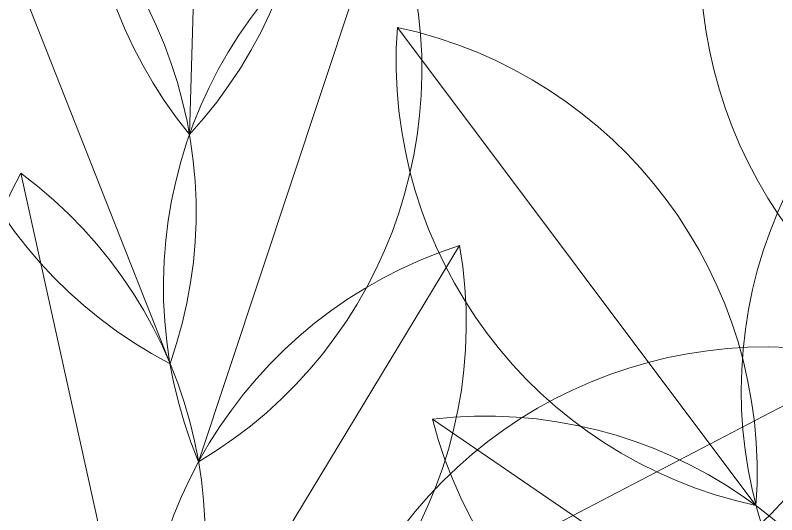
# Model space of a CAD drawing. Header units: millimetres. Extents: x 42 to 552, y 43 to 535.
# Drawn here: x 283.6919 to 283.8101, y 504.4547 to 504.5323 of the extents above; entities that cross this region are included whole.
import ezdxf

# ---------------------------------------------------------------- set-up
doc = ezdxf.new("R2010")
doc.units = ezdxf.units.MM
doc.header["$LTSCALE"] = 0.75
doc.header["$MEASUREMENT"] = 0
doc.layers.add('Gramado', color=9, linetype='Continuous', lineweight=0)

# ---------------------------------------------------------------- blocks, each defined once
blk = doc.blocks.new('arbusto7vista')
for p, q in [((-0.4366321856655304, 0.7914119196475156), (-0.442236835807762, 0.605933018413694)), ((-0.5163606634823452, 0.7073706040454368), (-0.4482699433393691, 0.5347511128616844)), ((-0.3810045409790916, 0.680447189712666), (-0.4394167996755982, 0.5043170022373289)), ((-0.6185525790797612, 0.6391682694651308), (-0.5072094046101085, 0.4907212000931196)), ((-0.4946005522398309, 0.593919276521035), (-0.4545351143242442, 0.412732644589326)), ((-0.3583632501529905, 0.5714298639977216), (-0.4545351143242158, 0.412732644589326)), ((-0.2304148766705225, 0.5360579367811198), (-0.3949489559061021, 0.4502536730395832)), ((-0.6076497003231225, 0.5175646934127229), (-0.4545351143242442, 0.412732644589326))]:
    blk.add_line(p, q)
for centre, start, end in [((-0.3327553898390647, 0.6954489263735724), 137.2677700299597, 219.2706490201171), ((-0.5461136316342277, 0.7018960116876798), 317.2677700299574, 39.27064902011477), ((-0.3830323367404276, 0.6602235778670291), 160.525592060156, 242.5284710503145), ((-0.5815982700813151, 0.5818981390401206), 340.5255920601539, 62.52847105031081), ((-0.3089085090658727, 0.558785992235272), 120.6508448383217, 202.6537238284791), ((-0.5115128315888455, 0.6259781997147513), 300.6508448383195, 22.65372382847625), ((-0.4775009148923459, 0.6289843203673229), 175.870402746447, 257.8732817366043), ((-0.6482610687975239, 0.500905149190956), 355.8704027464452, 77.87328173660251), ((-0.3703574326149806, 0.5263697982465914), 151.4676105058095, 233.4704894959672), ((-0.5787782339490946, 0.4802821228638123), 331.4676105058073, 53.47048949596487), ((-0.3151736800507479, 0.4367675239629421), 107.7823411702163, 189.7852201603738), ((-0.4977246844264869, 0.5473949846241055), 287.782341170213, 9.78522016037135), ((-0.263331163376165, 0.398523203499721), 76.5405306696713, 158.5434096598286), ((-0.3620326692005165, 0.587788406320982), 256.5405306696697, 338.5434096598271), ((-0.5913870863194006, 0.3770840464358827), 14.60052126253937, 96.60340025269669), ((-0.4707977283279661, 0.5532132915661947), 194.600521262541, 276.6034002526983)]:
    blk.add_arc(centre, 0.141418827562914, start, end)

msp = doc.modelspace()

# ---------------------------------------------------------------- block references
at = {"layer": 'Gramado', "xscale": 0.5, "yscale": 0.5, "zscale": 0.5}
for p in [(283.94002983012, 504.2108161244648), (284.060455863598, 504.2108161244648)]:
    msp.add_blockref('arbusto7vista', p, dxfattribs=at)

doc.saveas('drawing.dxf')
